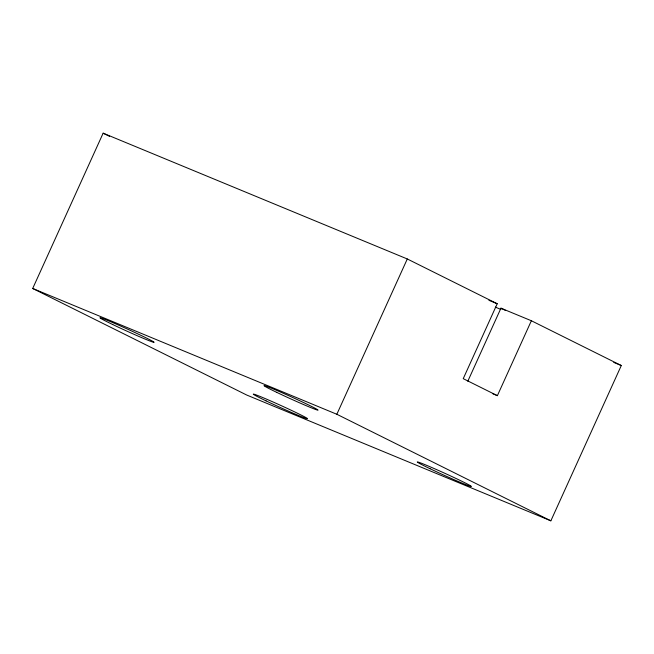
<?xml version="1.0" encoding="UTF-8"?>
<svg xmlns="http://www.w3.org/2000/svg" width="654" height="654" viewBox="0 0 654 654"><rect width="100%" height="100%" fill="white"/><g stroke="black" fill="none" stroke-linecap="round" stroke-linejoin="round"><path stroke-width="0.98" d="M531.367 320.746L621.3 365.529L550.856 520.821L246.705 395.032L32.7 288.471L103.144 133.179L407.295 258.968L497.22 303.75L463.236 378.666L497.383 395.662L531.367 320.746L500.956 308.173L467.806 381.233M550.856 520.821L336.843 414.268L407.295 258.968M488.93 300.317L497.22 303.75M495.307 307.11L500.972 309.448M613.771 362.414L621.3 365.529M492.781 393.757L497.383 395.662M32.7 288.471L336.843 414.268M500.956 308.173L505.403 310.38M103.144 133.179L109.529 136.359M266.088 400.894A29.724 1.038 24.4 0 0 307.454 418.699A29.724 1.038 24.4 0 0 267.649 399.627A29.724 1.038 24.4 0 0 266.088 400.894M112.717 324.531A29.724 1.038 24.4 0 0 154.091 342.336A29.724 1.038 24.4 0 0 114.278 323.264A29.724 1.038 24.4 0 0 112.717 324.531M276.65 392.326A29.724 1.038 24.4 0 0 318.016 410.14A29.724 1.038 24.4 0 0 278.212 391.067A29.724 1.038 24.4 0 0 276.65 392.326M430.021 468.697A29.724 1.038 24.4 0 0 471.387 486.502A29.724 1.038 24.4 0 0 431.575 467.43A29.724 1.038 24.4 0 0 430.021 468.697"/></g></svg>
